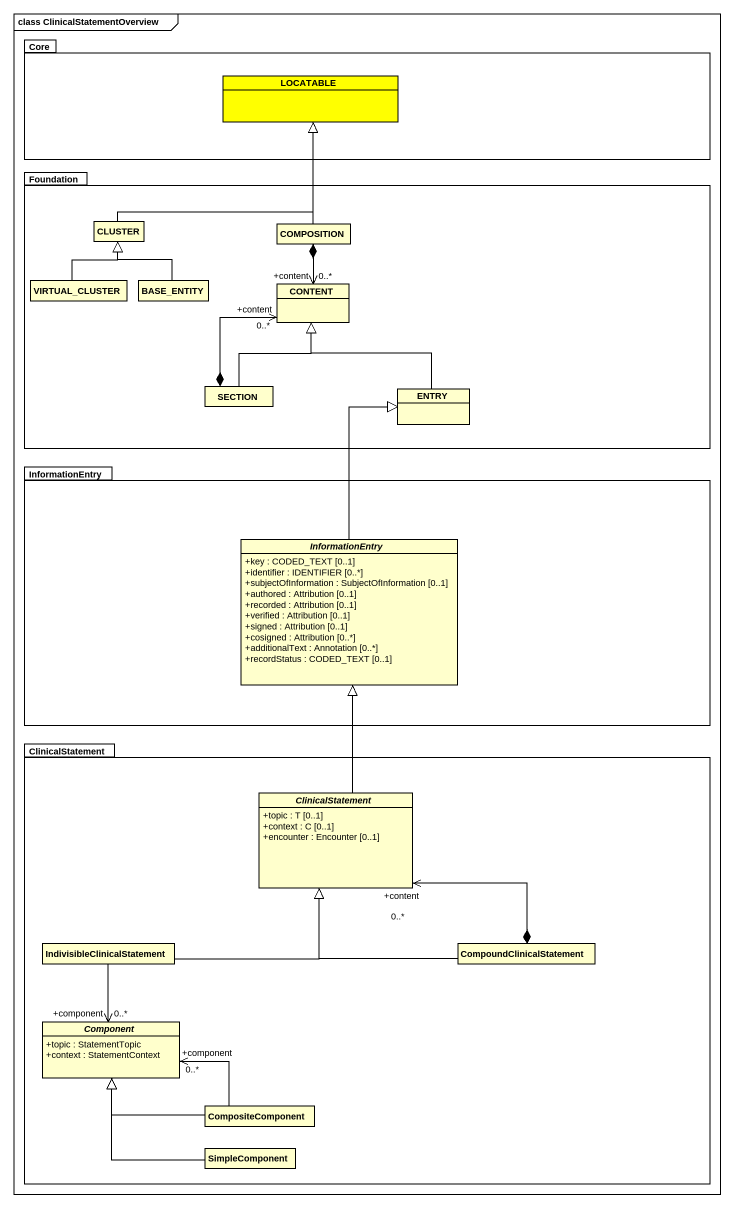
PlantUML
@startuml
mainframe class ClinicalStatementOverview
hide circle
hide empty members
skinparam classAttributeIconSize 0
package Core {
  class LOCATABLE #FFFF00
}
package Foundation {
  class CLUSTER
  class COMPOSITION
  class VIRTUAL_CLUSTER
  class BASE_ENTITY
  class CONTENT
  class SECTION
  class ENTRY
}
package InformationEntry {
  abstract class "InformationEntry" as InformationEntry_2 {
    +key : CODED_TEXT [0..1]
    +identifier : IDENTIFIER [0..*]
    +subjectOfInformation : SubjectOfInformation [0..1]
    +authored : Attribution [0..1]
    +recorded : Attribution [0..1]
    +verified : Attribution [0..1]
    +signed : Attribution [0..1]
    +cosigned : Attribution [0..*]
    +additionalText : Annotation [0..*]
    +recordStatus : CODED_TEXT [0..1]
  }
}
package ClinicalStatement {
  abstract class "ClinicalStatement" as ClinicalStatement_2 {
    +topic : T [0..1]
    +context : C [0..1]
    +encounter : Encounter [0..1]
  }
  class IndivisibleClinicalStatement
  class CompoundClinicalStatement
  abstract class "Component" as Component_ {
    +topic : StatementTopic
    +context : StatementContext
  }
  class CompositeComponent
  class SimpleComponent
}
CLUSTER -up-|> LOCATABLE
COMPOSITION -up-|> LOCATABLE
COMPOSITION *--> "+content\n0..*" CONTENT
VIRTUAL_CLUSTER -up-|> CLUSTER
BASE_ENTITY -up-|> CLUSTER
SECTION -up-|> CONTENT
SECTION *-up-> "+content\n0..*" CONTENT
ENTRY -up-|> CONTENT
InformationEntry_2 -up-|> ENTRY
ClinicalStatement_2 -up-|> InformationEntry_2
IndivisibleClinicalStatement -right-|> ClinicalStatement_2
CompoundClinicalStatement -left-|> ClinicalStatement_2
CompoundClinicalStatement *-left-> "+content\n0..*" ClinicalStatement_2
Component_ "+component\n0..*" <-up- IndivisibleClinicalStatement
Component_ "+component\n0..*" <-right- CompositeComponent
CompositeComponent -left-|> Component_
SimpleComponent -up-|> Component_
@enduml
